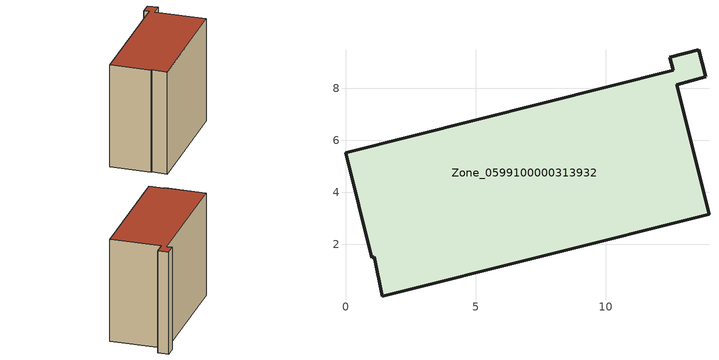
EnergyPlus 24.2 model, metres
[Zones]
Zone_0599100000313932
 floor ground (C_G): 12.46,9.2 13.57,9.49 13.85,8.45 12.73,8.15 13.97,3.17 1.41,0.01 1.11,1.52 1.01,1.49 0,5.53 12.59,8.69 z0
 wall outside (C_F): 0,5.53 1.01,1.49 1.11,1.52 1.41,0.01 13.97,3.17 12.73,8.15 13.85,8.45 13.57,9.49 12.46,9.2 12.59,8.69 0,5.53 z0:10.63
 roof outside (C_R): 13.97,3.17 12.73,8.15 13.85,8.45 13.57,9.49 12.46,9.2 12.59,8.69 0,5.53 1.01,1.49 1.11,1.52 1.41,0.01 z10.63
[BUILDING]
Pand.0599100000313932: North Axis=0; Terrain=City; Loads Convergence Tolerance Value=0.04; Temperature Convergence Tolerance Value=0.4; Solar Distribution=FullExterior; Maximum Number of Warmup Days=25; Minimum Number of Warmup Days=1
[Site:Location]
Rotterdam.The.Hague.AP_ZH_NLD Design_Conditions: Latitude=51.96; Longitude=4.45; Time Zone=1; Elevation=-4.5
[SITE:GROUNDTEMPERATURE:BUILDINGSURFACE]
18, 18, 18, 18, 18, 18, 18, 18, 18, 18, 18, 18
[MATERIAL] Thermal Absorptance=0.9; Solar Absorptance=0.7; Visible Absorptance=0.7
Name | Roughness | Thickness | Conductivity | Density | Specific Heat
G.TI.1992-2005 | MediumSmooth | 0.15 | 0.06 | 540 | 1210
F.TI.1992-2005 | Rough | 0.3 | 0.12 | 1920 | 840
R.TI.1992-2005 | MediumRough | 0.2 | 0.08 | 1500 | 1000
[CONSTRUCTION]
C_G: G.TI.1992-2005
C_F: F.TI.1992-2005
C_R: R.TI.1992-2005
[ZONE]
Zone_0599100000313932: Type=1; Multiplier=1; Ceiling Height=Autocalculate; Volume=Autocalculate; Floor Area=autocalculate; Part of Total Floor Area=Yes
[ZONEINFILTRATION:DESIGNFLOWRATE]
Infil_Zone_0599100000313932: Zone or ZoneList or Space or SpaceList=Zone_0599100000313932; Schedule=AlwaysOn; Design Flow Rate Calculation Method=Flow/Area; Flow Rate per Floor Area=0.0015; Constant Term Coefficient=1; Temperature Term Coefficient=0; Velocity Term Coefficient=0; Velocity Squared Term Coefficient=0
[HVACTEMPLATE:ZONE:IDEALLOADSAIRSYSTEM]
Zone_0599100000313932: Maximum Heating Supply Air Temperature=50; Minimum Cooling Supply Air Temperature=13; Maximum Heating Supply Air Humidity Ratio=0.0156; Minimum Cooling Supply Air Humidity Ratio=0.0077; Heating Limit=NoLimit; Cooling Limit=NoLimit; Dehumidification Control Type=ConstantSensibleHeatRatio; Cooling Sensible Heat Ratio=0.7; Dehumidification Setpoint=60; Humidification Control Type=None; Humidification Setpoint=30; Outdoor Air Method=None; Outdoor Air Flow Rate per Person=0.00944; Outdoor Air Flow Rate per Zone Floor Area=0; Outdoor Air Flow Rate per Zone=0; Demand Controlled Ventilation Type=None; Outdoor Air Economizer Type=NoEconomizer; Heat Recovery Type=None; Sensible Heat Recovery Effectiveness=0.7; Latent Heat Recovery Effectiveness=0.65
[ZONECONTROL:THERMOSTAT]
ThermostatControl_Zone_0599100000313932: Zone or ZoneList=Zone_0599100000313932; Control Type Schedule=DualSetpointControlType; Control 1=Thermostat_Zone_0599100000313932; Temperature Difference Between Cutout And Setpoint=0
[THERMOSTATSETPOINT:DUALSETPOINT]
Thermostat_Zone_0599100000313932: Heating Setpoint Temperature Schedule=HeatingSetpoint_Zone_0599100000313932; Cooling Setpoint Temperature Schedule=CoolingSetpoint_Zone_0599100000313932
[SCHEDULE:COMPACT]
HeatingSetpoint_Zone_0599100000313932: Through: 12/31, For: AllDays, Until: 24:00, 21
CoolingSetpoint_Zone_0599100000313932: Through: 12/31, For: AllDays, Until: 24:00, 24
DualSetpointControlType: Through: 12/31, For: AllDays, Until: 24:00, 4
AlwaysOn: Through: 12/31, For: AllDays, Until: 24:00, 1
